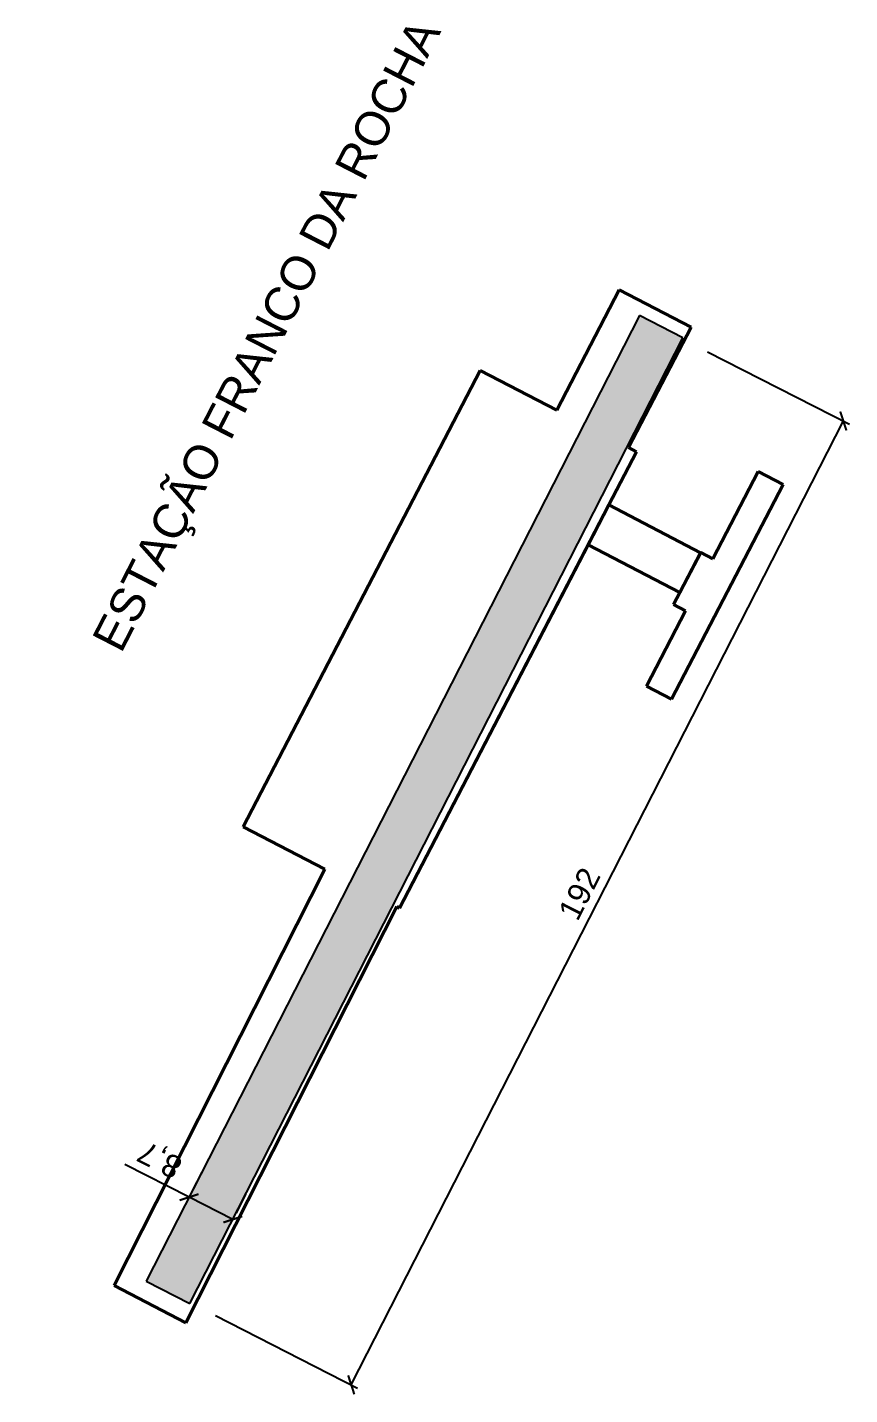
# Model space of a CAD drawing. Header units: metres. Extents: x 286532 to 329498, y 7396783 to 7466136.
# Drawn here: x 323123.4 to 323269.2, y 7418522.7 to 7418765.3 of the extents above; entities that cross this region are included whole.
import ezdxf

# ---------------------------------------------------------------- set-up
doc = ezdxf.new("R2010")
doc.units = ezdxf.units.M
doc.header["$LTSCALE"] = 10
doc.layers.get('0').update_dxf_attribs({"color": 255})
for name, color, linetype, lineweight in [('_AUX-PLATAFORMA COTAS', 1, 'Continuous', 25), ('_AUX-PLATAFORMA EXISTENTE', 252, 'Continuous', 25), ('ARQ-GEN', 1, 'Continuous', 5)]:
    doc.layers.add(name, color=color, linetype=linetype, lineweight=lineweight)
doc.layers.add('TEXTO', color=3, linetype='Continuous')
doc.styles.add('ARIAL', font='arial.ttf')
doc.styles.get("Standard").update_dxf_attribs({"font": 'arial.ttf'})
doc.dimstyles.new('ISO-25', dxfattribs={"dimtxt": 2.5, "dimasz": 2.5, "dimexe": 1.25, "dimexo": 0.625, "dimtad": 1, "dimtxsty": 'Standard', "dimcen": 2.5, "dimadec": 0, "dimazin": 0, "dimtfac": 1, "dimtmove": 0, "dimatfit": 3, "dimfxl": 1, "dimarcsym": 0})

# ---------------------------------------------------------------- blocks, each defined once
blk = doc.blocks.new('estação_franco-da-rocha')
at = {"layer": '_AUX-PLATAFORMA EXISTENTE', "true_color": 0xa1a1a1}
blk.add_hatch(color=253, dxfattribs=at).paths.add_polyline_path([(13.43, -3.19), (100.91, 168.16), (93.18, 172.11), (5.7, 0.76)], flags=0)
at = {"layer": '_AUX-PLATAFORMA EXISTENTE', "color": 1}
for p, q in [((93.18, 172.11), (5.7, 0.76)), ((100.91, 168.16), (93.18, 172.11)), ((13.43, -3.19), (100.91, 168.16)), ((5.7, 0.76), (13.43, -3.19))]:
    blk.add_line(p, q, dxfattribs=at)
blk = doc.blocks.new('A$C65340F4E')
at = {"layer": 'ARQ-GEN', "lineweight": 50}
for p, q in [((335.38, 184.17), (244.15, 184.07)), ((244.15, 184.07), (335.38, 184.17)), ((244.15, 184.07), (244.17, 167.78)), ((244.17, 167.78), (244.15, 184.07)), ((335.4, 168.86), (335.38, 184.17)), ((335.38, 184.17), (335.4, 168.86)), ((244.17, 167.78), (161.39, 166.8)), ((161.39, 166.8), (244.17, 167.78)), ((359.44, 168.89), (335.4, 168.86)), ((335.4, 168.86), (359.44, 168.89)), ((359.46, 154.51), (359.44, 168.89)), ((359.44, 168.89), (359.46, 154.51)), ((161.39, 166.8), (161.41, 152.46)), ((161.41, 152.46), (161.39, 166.8)), ((161.41, 152.46), (244.18, 153.39)), ((244.18, 153.39), (161.41, 152.46)), ((244.18, 153.39), (244.18, 152.81)), ((244.18, 152.81), (244.18, 153.39)), ((244.18, 152.81), (324.64, 152.9)), ((316.8, 152.89), (244.18, 152.81)), ((324.76, 152.9), (316.8, 152.89)), ((316.8, 152.89), (324.64, 152.9)), ((316.8, 152.89), (316.8, 134.54)), ((316.8, 134.54), (316.8, 152.89)), ((324.64, 152.9), (335.41, 152.91)), ((324.64, 152.9), (324.76, 152.9)), ((335.41, 152.91), (324.76, 152.9)), ((324.76, 134.54), (324.76, 152.9)), ((324.76, 152.9), (324.76, 134.54)), ((335.41, 154.49), (359.46, 154.51)), ((359.46, 154.51), (335.41, 154.49)), ((335.41, 152.91), (335.41, 154.49)), ((335.41, 154.49), (335.41, 152.91)), ((324.8, 134.54), (314.4, 134.54)), ((314.4, 134.54), (314.4, 132.14)), ((324.76, 134.54), (316.8, 134.54)), ((324.8, 132.14), (324.8, 134.54)), ((314.4, 132.14), (299.3, 132.14)), ((299.3, 132.14), (299.3, 132.13)), ((299.3, 127.14), (299.3, 132.13)), ((299.3, 132.13), (299.3, 127.14)), ((342.26, 132.14), (324.8, 132.14)), ((342.26, 132.14), (342.26, 127.14)), ((342.26, 127.14), (342.26, 132.14)), ((342.26, 127.14), (299.3, 127.14)), ((299.3, 127.14), (342.26, 127.14))]:
    blk.add_line(p, q, dxfattribs=at)
blk = doc.blocks.new('_ArchTick')
at = {"color": 0, "linetype": 'ByBlock', "const_width": 0.15}
blk.add_lwpolyline([(-0.5, -0.5), (0.5, 0.5)], dxfattribs=at)
blk = doc.blocks.new('*D139')
at = {"layer": '_AUX-PLATAFORMA COTAS', "color": 0, "lineweight": -2, "ltscale": 0.05, "transparency": 16777216}
for p, q in [((323244.04, 7418707.78), (323269.25, 7418694.91)), ((323180.82, 7418524.48), (323268.13, 7418695.48)), ((323156.73, 7418536.78), (323181.94, 7418523.91))]:
    blk.add_line(p, q, dxfattribs=at)
at = {"layer": 'Defpoints', "color": 0, "ltscale": 0.05, "transparency": 16777216}
for p in [(323239.59, 7418710.06), (323268.13, 7418695.48), (323152.28, 7418539.05)]:
    blk.add_point(p, dxfattribs=at)
at = {"layer": '_AUX-PLATAFORMA COTAS', "color": 0, "lineweight": -2, "ltscale": 0.05, "transparency": 16777216, "xscale": 2.5, "yscale": 2.5, "zscale": 2.5}
for p, rotation in [((323268.13, 7418695.48), 62.95165755797703), ((323180.82, 7418524.48), 242.951657557977)]:
    blk.add_blockref('_ArchTick', p, dxfattribs=dict(at, rotation=rotation))
at = {"layer": '_AUX-PLATAFORMA COTAS', "color": 0, "ltscale": 0.05, "transparency": 16777216, "insert": (323221.32, 7418611.59), "char_height": 4, "attachment_point": 5, "rotation": 62.9517}
blk.add_mtext('192', dxfattribs=at)
blk = doc.blocks.new('*D140')
at = {"layer": '_AUX-PLATAFORMA COTAS', "color": 0, "lineweight": -2, "ltscale": 0.05, "transparency": 16777216}
for p, q in [((323152.05, 7418557.77), (323140.65, 7418563.55)), ((323154.31, 7418562.23), (323152.62, 7418558.88)), ((323162.07, 7418558.29), (323160.38, 7418554.95)), ((323159.81, 7418553.83), (323152.05, 7418557.77))]:
    blk.add_line(p, q, dxfattribs=at)
at = {"layer": 'Defpoints', "color": 0, "ltscale": 0.05, "transparency": 16777216}
for p in [(323152.05, 7418557.77), (323152.05, 7418557.77), (323159.81, 7418553.83)]:
    blk.add_point(p, dxfattribs=at)
at = {"layer": '_AUX-PLATAFORMA COTAS', "color": 0, "lineweight": -2, "ltscale": 0.05, "transparency": 16777216, "xscale": 2.5, "yscale": 2.5, "zscale": 2.5}
for p, rotation in [((323152.05, 7418557.77), 153.1271564728031), ((323159.81, 7418553.83), 333.1271564728032)]:
    blk.add_blockref('_ArchTick', p, dxfattribs=dict(at, rotation=rotation))
at = {"layer": '_AUX-PLATAFORMA COTAS', "color": 0, "ltscale": 0.05, "transparency": 16777216, "insert": (323147, 7418564.7), "char_height": 4, "attachment_point": 5, "rotation": 153.1272}
blk.add_mtext('8,7', dxfattribs=at)

msp = doc.modelspace()

# ---------------------------------------------------------------- block references
at = {"rotation": 62.50340125801445}
msp.add_blockref('A$C65340F4E', (323212.21, 7418321.918), dxfattribs=at)
at = {"color": 253, "true_color": 0xa1a1a1}
msp.add_blockref('estação_franco-da-rocha', (323138.767, 7418542.094), dxfattribs=at)

# ---------------------------------------------------------------- texts
at = {"layer": 'TEXTO', "style": 'ARIAL'}
msp.add_text('ESTAÇÃO FRANCO DA ROCHA', height=6, rotation=62.78791, dxfattribs=at).set_placement((323139.985, 7418654.081))

# ---------------------------------------------------------------- dimensions: what is measured, and where the dimension line sits
at = {"layer": '_AUX-PLATAFORMA COTAS', "ltscale": 0.05}
for p1, p2, distance, picture, middle in [((323152.276, 7418539.052), (323239.588, 7418710.056), -32.052, '*D139', (323221.323, 7418611.589)), ((323159.815, 7418553.833), (323152.055, 7418557.765), 0, '*D140', (323147.001, 7418564.703))]:
    dim = msp.add_aligned_dim(p1=p1, p2=p2, distance=distance, dimstyle='ISO-25', override={"dimtxt": 4, "dimexo": 5, "dimgap": 1.5, "dimtad": 3, "dimblk1": 'ArchTick', "dimblk2": 'ArchTick', "dimsah": 1}, dxfattribs=at)
    dim.commit()
    dim.dimension.update_dxf_attribs({"geometry": picture, "text_midpoint": middle})

doc.saveas('drawing.dxf')
